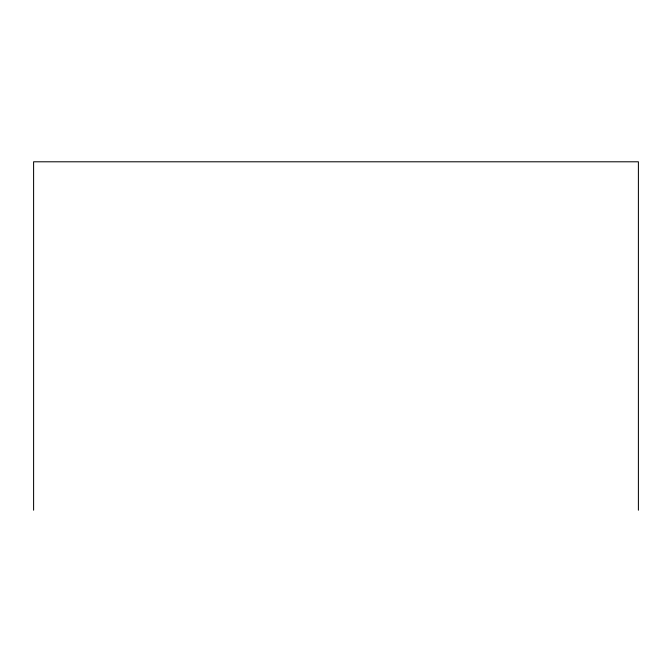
<?xml version="1.0" encoding="UTF-8"?>
<svg xmlns="http://www.w3.org/2000/svg" width="672" height="672" viewBox="0 0 672 672"><rect width="100%" height="100%" fill="white"/><g stroke="black" fill="none" stroke-linecap="round" stroke-linejoin="round"><path stroke-width="1.01" d="M638.4 510.208L638.4 161.792L33.6 161.792L33.6 510.208"/></g></svg>
